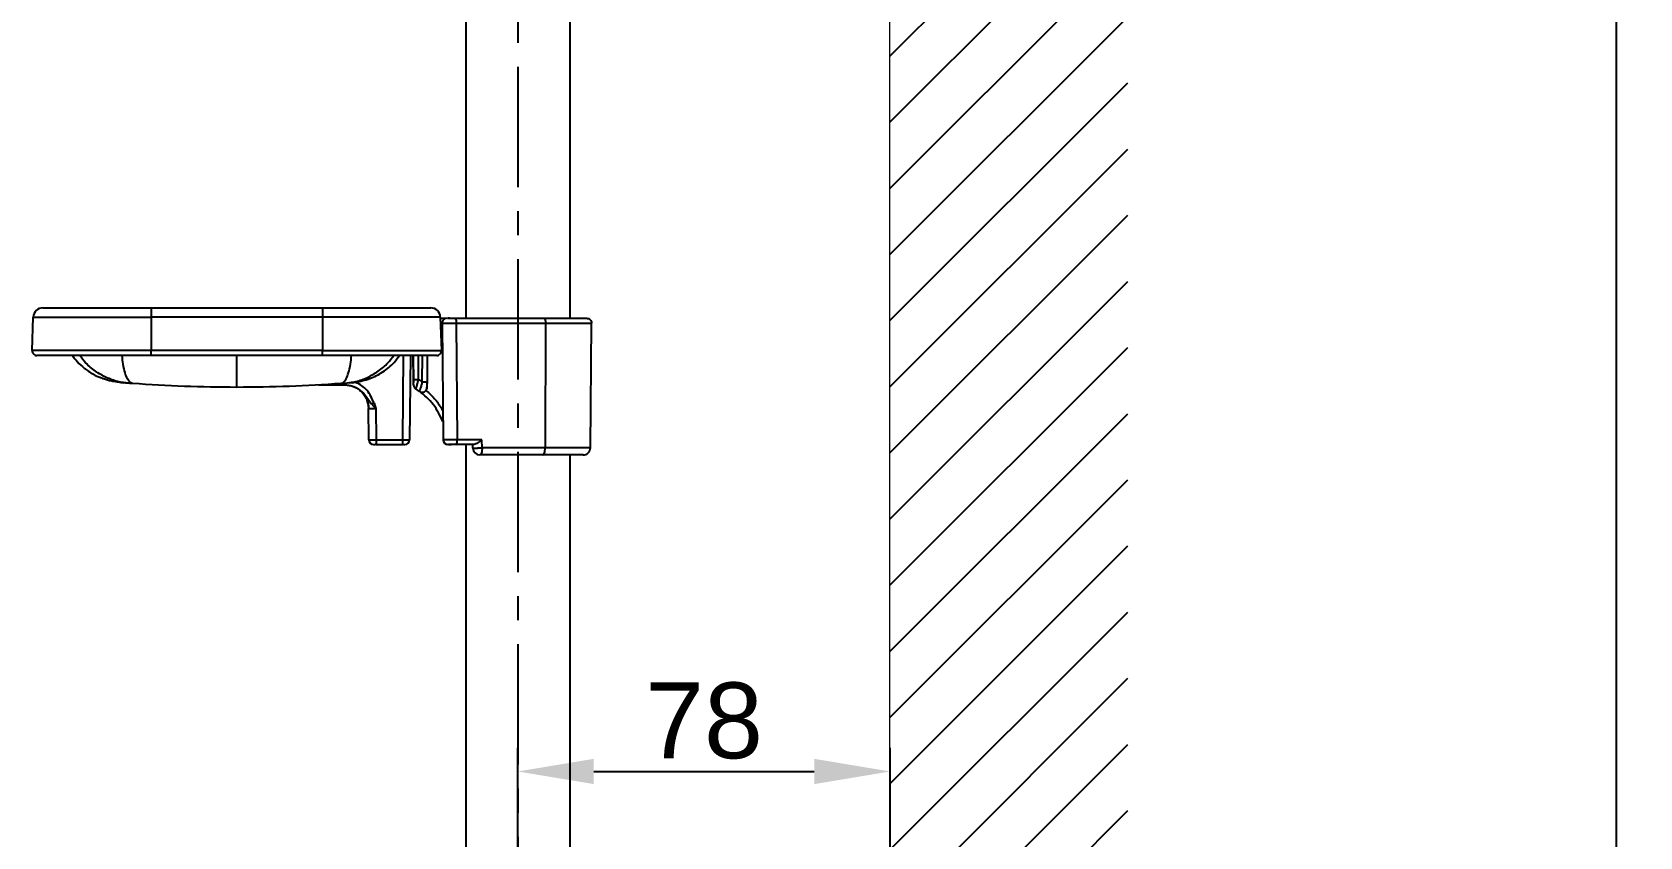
# Model space of a CAD drawing. Header units: millimetres. Extents: x 6110 to 6704, y -2661 to -1821.
# Drawn here: x 6552.2 to 6637, y -2325.3 to -2282.8 of the extents above; entities that cross this region are included whole.
import ezdxf

# ---------------------------------------------------------------- set-up
doc = ezdxf.new("R2010")
doc.units = ezdxf.units.MM
doc.header["$LTSCALE"] = 0.1
doc.linetypes.add('CENTERX2', pattern=[101.6, 63.5, -12.7, 12.7, -12.7])
doc.layers.get('0').update_dxf_attribs({"lineweight": 15})
doc.layers.add('CENTER', color=1, linetype='CENTERX2')
doc.layers.add('hatch', color=2, linetype='Continuous')
doc.layers.add('DIM', color=3, linetype='Continuous', lineweight=9)
doc.styles.get("Standard").update_dxf_attribs({"font": 'arial.ttf'})
doc.dimstyles.new('ISO-25', dxfattribs={"dimtxt": 2.5, "dimasz": 2.5, "dimexe": 1.25, "dimexo": 0.625, "dimtad": 1, "dimlfac": 5, "dimtxsty": 'Standard', "dimcen": 2.5, "dimadec": 0, "dimazin": 0, "dimtfac": 1, "dimtmove": 0, "dimatfit": 3, "dimfxl": 0, "dimarcsym": 0})

# ---------------------------------------------------------------- blocks, each defined once
blk = doc.blocks.new('*D39')
at = {"layer": 'Defpoints', "color": 0}
for p in [(6610.005, -2165.75), (6596.348, -2347.331), (6635.767, -2347.331)]:
    blk.add_point(p, dxfattribs=at)
at = {"layer": 'DIM', "color": 0, "lineweight": -2}
for p, q in [((6610.63, -2165.75), (6637.017, -2165.75)), ((6635.767, -2169.75), (6635.767, -2343.331)), ((6596.973, -2347.331), (6637.017, -2347.331))]:
    blk.add_line(p, q, dxfattribs=at)
at = {"layer": 'DIM', "color": 0}
for points in [[(6635.101, -2169.75), (6636.434, -2169.75), (6635.767, -2165.75)], [(6635.101, -2343.331), (6636.434, -2343.331), (6635.767, -2347.331)]]:
    blk.add_solid(points, dxfattribs=at)
at = {"layer": 'DIM', "color": 0, "insert": (6633.099, -2256.54), "char_height": 4, "attachment_point": 5, "rotation": 90}
blk.add_mtext('730', dxfattribs=at)
blk = doc.blocks.new('*D50')
at = {"layer": 'Defpoints', "color": 0}
for p in [(6597.474, -2321.801), (6577.842, -2347.205), (6597.474, -2347.331)]:
    blk.add_point(p, dxfattribs=at)
at = {"layer": 'DIM', "color": 0, "lineweight": -2}
for p, q in [((6577.842, -2346.58), (6577.842, -2320.551)), ((6597.474, -2346.706), (6597.474, -2320.551)), ((6581.842, -2321.801), (6593.474, -2321.801))]:
    blk.add_line(p, q, dxfattribs=at)
at = {"layer": 'DIM', "color": 0}
for points in [[(6581.842, -2321.134), (6581.842, -2322.467), (6577.842, -2321.801)], [(6593.474, -2321.134), (6593.474, -2322.467), (6597.474, -2321.801)]]:
    blk.add_solid(points, dxfattribs=at)
at = {"layer": 'DIM', "color": 0, "insert": (6587.658, -2319.133), "char_height": 4, "attachment_point": 5}
blk.add_mtext('78', dxfattribs=at)

msp = doc.modelspace()

# ---------------------------------------------------------------- hatches: boundary and pattern name
at = {"layer": 'hatch'}
h = msp.add_hatch(dxfattribs=at)
h.set_pattern_fill('ANSI31', color=256, scale=0.777568)
h.set_pattern_definition([(45, (5809.2703, -2562.4971), (-1.7456907, 1.7456907), [])])
edge = h.paths.add_edge_path()
edge.add_spline(control_points=[(6597.4753, -2327.6311), (6597.5331, -2327.6451), (6597.6353, -2327.6615), (6597.7761, -2327.6615), (6597.8566, -2327.6514), (6597.8936, -2327.6448)], knot_values=[0, 0, 0, 0, 0.4237752, 0.7322165, 1, 1, 1, 1], degree=3, periodic=0)
edge.add_line((6597.5166, -2327.6369), (6597.9333, -2327.6369))
edge.add_arc((6597.7003, -2326.5693), 1.0927, 280.190547, 282.316356, ccw=False)
edge.add_spline(control_points=[(6597.8936, -2327.6448), (6597.8566, -2327.6514), (6597.7761, -2327.6615), (6597.6353, -2327.6615), (6597.5331, -2327.6451), (6597.4753, -2327.6311)], knot_values=[0, 0, 0, 0, 0.2677835, 0.5762248, 1, 1, 1, 1], degree=3, periodic=0)
edge.add_line((6597.4668, -2327.6762), (6597.4668, -2329.6212))
edge.add_line((6597.4668, -2329.6212), (6597.5166, -2329.6212))
edge.add_spline(control_points=[(6597.8936, -2329.6133), (6597.8566, -2329.6067), (6597.7761, -2329.5966), (6597.6353, -2329.5966), (6597.5331, -2329.613), (6597.4753, -2329.627)], knot_values=[0, 0, 0, 0, 0.2677887, 0.5762346, 1, 1, 1, 1], degree=3, periodic=0)
edge.add_line((6600.0995, -2329.4097), (6600.2847, -2329.4097))
edge.add_ellipse((6599.6335, -2328.629), major_axis=(0, -1), ratio=0.6666667, start_angle=218.682187, end_angle=321.317813, ccw=False)
edge.add_line((6598.6491, -2327.6369), (6597.5166, -2327.6369))
edge.add_spline(control_points=[(6597.4753, -2327.6311), (6597.5331, -2327.6451), (6597.6353, -2327.6615), (6597.7761, -2327.6615), (6597.8566, -2327.6514), (6597.8936, -2327.6448)], knot_values=[0, 0, 0, 0, 0.4237752, 0.7322165, 1, 1, 1, 1], degree=3, periodic=0)
edge.add_arc((6597.7003, -2326.5693), 1.0927, 280.190547, 282.316356)
edge.add_line((6597.9333, -2327.6369), (6605.717, -2327.6369))
edge.add_line((6605.717, -2327.6369), (6605.717, -2329.6212))
edge.add_line((6605.717, -2329.6212), (6597.5166, -2329.6212))
edge.add_spline(control_points=[(6597.8936, -2329.6133), (6597.8566, -2329.6067), (6597.7761, -2329.5966), (6597.6353, -2329.5966), (6597.5331, -2329.613), (6597.4753, -2329.627)], knot_values=[0, 0, 0, 0, 0.2677887, 0.5762346, 1, 1, 1, 1], degree=3, periodic=0)
edge.add_line((6597.4753, -2329.627), (6597.4668, -2329.6291))
edge.add_line((6597.4668, -2329.6291), (6597.4668, -2342.6294))
edge.add_line((6597.4668, -2342.6294), (6597.4753, -2342.6314))
edge.add_spline(control_points=[(6597.4753, -2342.6314), (6597.5331, -2342.6454), (6597.6353, -2342.6618), (6597.7761, -2342.6618), (6597.8566, -2342.6518), (6597.8936, -2342.6451)], knot_values=[0, 0, 0, 0, 0.4237752, 0.7322165, 1, 1, 1, 1], degree=3, periodic=0)
edge.add_line((6597.5166, -2342.6372), (6597.9333, -2342.6372))
edge.add_arc((6597.7003, -2341.5697), 1.0927, 280.190547, 282.316356, ccw=False)
edge.add_spline(control_points=[(6597.8936, -2342.6451), (6597.8566, -2342.6518), (6597.7761, -2342.6618), (6597.6353, -2342.6618), (6597.5331, -2342.6454), (6597.4753, -2342.6314)], knot_values=[0, 0, 0, 0, 0.2677835, 0.5762248, 1, 1, 1, 1], degree=3, periodic=0)
edge.add_line((6597.4668, -2342.6765), (6597.4668, -2344.6216))
edge.add_line((6597.4668, -2344.6216), (6597.5166, -2344.6216))
edge.add_spline(control_points=[(6597.8936, -2344.6136), (6597.8566, -2344.607), (6597.7761, -2344.5969), (6597.6353, -2344.5969), (6597.5331, -2344.6133), (6597.4753, -2344.6273)], knot_values=[0, 0, 0, 0, 0.2677887, 0.5762346, 1, 1, 1, 1], degree=3, periodic=0)
edge.add_line((6599.0317, -2344.41), (6599.2169, -2344.41))
edge.add_ellipse((6599.6335, -2343.6294), major_axis=(0, -1), ratio=0.6666667, start_angle=218.682187, end_angle=321.317813, ccw=False)
edge.add_line((6598.6491, -2342.6372), (6597.5166, -2342.6372))
edge.add_spline(control_points=[(6597.4753, -2342.6314), (6597.5331, -2342.6454), (6597.6353, -2342.6618), (6597.7761, -2342.6618), (6597.8566, -2342.6518), (6597.8936, -2342.6451)], knot_values=[0, 0, 0, 0, 0.4237752, 0.7322165, 1, 1, 1, 1], degree=3, periodic=0)
edge.add_arc((6597.7003, -2341.5697), 1.0927, 280.190547, 282.316356)
edge.add_line((6597.9333, -2342.6372), (6605.717, -2342.6372))
edge.add_line((6605.717, -2342.6372), (6605.717, -2344.6216))
edge.add_line((6605.717, -2344.6216), (6597.5166, -2344.6216))
edge.add_spline(control_points=[(6597.8936, -2344.6136), (6597.8566, -2344.607), (6597.7761, -2344.5969), (6597.6353, -2344.5969), (6597.5331, -2344.6133), (6597.4753, -2344.6273)], knot_values=[0, 0, 0, 0, 0.2677887, 0.5762346, 1, 1, 1, 1], degree=3, periodic=0)
edge.add_line((6597.4753, -2344.6273), (6597.4668, -2344.6294))
edge.add_line((6597.4668, -2344.6294), (6597.4668, -2580.4433))
edge.add_line((6597.4668, -2580.4433), (6610.0143, -2580.4433))
edge.add_line((6610.0143, -2580.4433), (6610.0143, -2004.0771))
edge.add_line((6610.0143, -2004.0771), (6597.4668, -2004.0771))
edge.add_line((6597.4668, -2004.0771), (6597.4668, -2327.629))
edge.add_line((6597.4668, -2327.629), (6597.4753, -2327.6311))

# ---------------------------------------------------------------- linework, layer by layer
msp.add_line((6597.4668, -2580.4433), (6597.4668, -2003.4667))
at = {"linetype": 'Continuous', "lineweight": 25}
for p, q in [((6575.0918, -2230.5421), (6575.0918, -2297.8826)), ((6580.5918, -2297.8826), (6580.5918, -2230.5421)), ((6552.2203, -2299.5835), (6552.282, -2297.816)), ((6558.4924, -2297.331), (6558.4924, -2297.816)), ((6558.4924, -2297.331), (6567.5374, -2297.331)), ((6558.4924, -2297.816), (6558.4924, -2299.5835)), ((6567.5374, -2297.816), (6558.4924, -2297.816)), ((6567.5374, -2297.331), (6567.5374, -2297.816)), ((6567.5374, -2297.816), (6567.5374, -2299.5835)), ((6573.7479, -2297.816), (6573.8096, -2299.5835)), ((6573.7502, -2297.8826), (6574.0488, -2297.8826)), ((6574.5151, -2297.8826), (6579.2154, -2297.8826)), ((6573.7591, -2298.136), (6573.8413, -2298.136)), ((6573.8414, -2298.1357), (6573.8413, -2298.1357)), ((6573.8413, -2298.136), (6573.895, -2304.2916)), ((6574.589, -2298.136), (6579.2998, -2298.1355)), ((6574.589, -2298.136), (6574.6427, -2304.2916)), ((6579.2998, -2298.1355), (6579.2782, -2304.7199)), ((6581.6638, -2304.7218), (6581.7213, -2298.1342)), ((6558.4924, -2299.5835), (6552.2203, -2299.5835)), ((6567.5374, -2299.5835), (6558.4924, -2299.5835)), ((6558.4924, -2299.8435), (6558.4924, -2299.5835)), ((6567.5374, -2299.8435), (6567.5374, -2299.5835)), ((6567.5374, -2299.5835), (6573.8096, -2299.5835)), ((6567.5374, -2299.8435), (6558.4924, -2299.8435)), ((6571.7911, -2299.8435), (6571.7528, -2304.2929)), ((6572.1685, -2299.8435), (6572.1296, -2304.2929)), ((6572.3344, -2301.104), (6572.3234, -2299.8435)), ((6572.3234, -2299.8435), (6572.3361, -2301.2929)), ((6572.5747, -2299.8435), (6572.5857, -2301.104)), ((6572.7956, -2301.2389), (6572.8077, -2299.8435)), ((6573.059, -2299.8435), (6573.0468, -2301.2389)), ((6568.6918, -2301.3144), (6568.9751, -2301.2684)), ((6568.705, -2301.3841), (6568.9874, -2301.4308)), ((6568.9772, -2301.2813), (6569.296, -2301.2564)), ((6569.0957, -2301.283), (6569.2787, -2301.26)), ((6572.3368, -2301.3804), (6572.3448, -2301.441)), ((6572.5857, -2301.104), (6572.7956, -2301.2389)), ((6567.3306, -2301.4013), (6567.3807, -2301.4013)), ((6567.3807, -2301.4013), (6567.3807, -2301.4013)), ((6567.3808, -2301.4013), (6568.7156, -2301.4013)), ((6567.3808, -2301.4013), (6568.7097, -2301.4013)), ((6569.8748, -2302.2064), (6569.9121, -2302.3071)), ((6572.3448, -2301.441), (6572.3448, -2301.4604)), ((6572.6423, -2301.7426), (6572.4504, -2301.608)), ((6572.6449, -2301.735), (6572.6884, -2301.7678)), ((6573.0443, -2301.5278), (6573.0341, -2301.586)), ((6573.0441, -2301.5438), (6573.0367, -2301.6019)), ((6573.0368, -2301.602), (6573.037, -2301.5865)), ((6569.9307, -2302.3755), (6569.9659, -2302.6466)), ((6569.9659, -2302.6466), (6569.9799, -2302.645)), ((6569.9802, -2304.2929), (6569.9659, -2302.6466)), ((6570.2562, -2302.5598), (6570.1115, -2302.4033)), ((6570.2527, -2302.3546), (6570.3131, -2302.5424)), ((6570.2562, -2302.5598), (6570.3131, -2302.5424)), ((6570.3426, -2302.6466), (6570.2562, -2302.5598)), ((6570.3131, -2302.5424), (6570.3427, -2302.6466)), ((6570.3427, -2302.6466), (6570.3571, -2304.2929)), ((6570.3571, -2304.2929), (6571.7528, -2304.2929)), ((6570.3571, -2304.2929), (6570.3571, -2304.5419)), ((6570.3571, -2304.5419), (6571.7528, -2304.5419)), ((6571.7528, -2304.523), (6571.7528, -2304.5419)), ((6571.7979, -2304.5419), (6571.7528, -2304.5419)), ((6574.5689, -2304.5407), (6574.2239, -2304.5407)), ((6574.5689, -2304.5407), (6574.5956, -2304.5227)), ((6575.5334, -2304.5407), (6574.5689, -2304.5407)), ((6575.9373, -2304.2916), (6574.6427, -2304.2916)), ((6575.0918, -2304.5407), (6575.0918, -2344.006)), ((6575.4649, -2304.7297), (6575.4583, -2304.5407)), ((6575.9522, -2304.7199), (6575.9373, -2304.2916)), ((6579.2782, -2304.7199), (6575.9522, -2304.7199)), ((6579.1514, -2305.0935), (6575.8415, -2305.0935)), ((6580.5918, -2344.006), (6580.5918, -2305.0935))]:
    msp.add_line(p, q, dxfattribs=at)
at = {"linetype": 'Continuous', "lineweight": 25, "flags": 128}
msp.add_lwpolyline([(6574.5151, -2297.8826), (6574.5296, -2297.8875), (6574.5435, -2297.9019), (6574.5564, -2297.9254), (6574.5676, -2297.9569), (6574.5767, -2297.9954), (6574.5835, -2298.0392), (6574.5877, -2298.0867), (6574.589, -2298.136)], dxfattribs=at)
at = {"linetype": 'Continuous', "lineweight": 25}
for centre, radius, start, end in [((6552.7842, -2297.8335), 0.5025, 90.00631, 177.996412), ((6573.2457, -2297.8335), 0.5025, 1.998843, 90.003937), ((6552.4714, -2299.5923), 0.2513, 177.999923, 270), ((6573.5585, -2299.5923), 0.2513, 269.991695, 2), ((6570.2315, -2304.2907), 0.2513, 180.499997, 269.999995), ((6571.8784, -2304.2907), 0.2513, 269.999999, 359.5), ((6574.1463, -2304.2894), 0.2513, 180.499981, 269.999555), ((6575.8415, -2304.7166), 0.3769, 182, 270)]:
    msp.add_arc(centre, radius, start, end, dxfattribs=at)
for points, knots in [([(6552.282, -2297.816), (6552.3051, -2297.816), (6552.3513, -2297.816), (6552.7206, -2297.816), (6553.2946, -2297.816), (6554.0729, -2297.816), (6555.0198, -2297.816), (6556.1005, -2297.816), (6557.273, -2297.816), (6558.086, -2297.816), (6558.4924, -2297.816)], [0, 0, 0, 0, 0.1250001, 0.2499997, 0.3749997, 0.5, 0.6250001, 0.7499999, 0.8749999, 1, 1, 1, 1]), ([(6552.7841, -2297.331), (6552.8027, -2297.331), (6552.8408, -2297.331), (6553.1584, -2297.331), (6553.6851, -2297.331), (6554.4274, -2297.331), (6555.1908, -2297.331), (6555.8621, -2297.331), (6556.5483, -2297.331), (6557.4272, -2297.331), (6558.1443, -2297.331), (6558.4924, -2297.331)], [0, 0, 0, 0, 0.116497, 0.2399719, 0.36858, 0.4999173, 0.631255, 0.6956339, 0.7600277, 0.8835031, 1, 1, 1, 1]), ([(6567.5374, -2297.331), (6567.8856, -2297.331), (6568.6028, -2297.331), (6569.6666, -2297.331), (6570.6896, -2297.331), (6571.6025, -2297.331), (6572.2223, -2297.331), (6572.6148, -2297.331), (6572.9258, -2297.331), (6573.1893, -2297.331), (6573.2272, -2297.331), (6573.2457, -2297.331)], [0, 0, 0, 0, 0.11649679, 0.23997172, 0.36858003, 0.49991773, 0.63125487, 0.69563393, 0.76002821, 0.88350325, 1, 1, 1, 1]), ([(6573.7479, -2297.816), (6573.7248, -2297.816), (6573.6785, -2297.816), (6573.3093, -2297.816), (6572.7353, -2297.816), (6571.957, -2297.816), (6571.0101, -2297.816), (6569.9294, -2297.816), (6568.7568, -2297.816), (6567.9439, -2297.816), (6567.5374, -2297.816)], [0, 0, 0, 0, 0.1250001, 0.2499996, 0.3749996, 0.4999999, 0.625, 0.7499999, 0.8749999, 1, 1, 1, 1]), ([(6574.0925, -2297.8826), (6574.0594, -2297.8864), (6573.9932, -2297.894), (6573.9099, -2297.9528), (6573.8519, -2298.0366), (6573.8448, -2298.1029), (6573.8413, -2298.136)], [0, 0, 0, 0, 0.2499995, 0.4999993, 0.7499967, 1, 1, 1, 1]), ([(6574.1266, -2297.8826), (6574.1269, -2297.8826), (6574.1359, -2297.8826), (6574.1683, -2297.8826), (6574.223, -2297.8826), (6574.2898, -2297.8826), (6574.3632, -2297.8826), (6574.4403, -2297.8826), (6574.49, -2297.8826), (6574.5151, -2297.8826)], [0, 0, 0, 0, 0.0069374, 0.172201, 0.3375887, 0.5026835, 0.6682493, 0.8325129, 1, 1, 1, 1]), ([(6574.5424, -2297.9003), (6574.4932, -2297.8974), (6574.3978, -2297.8919), (6574.2689, -2297.8864), (6574.1713, -2297.883), (6574.1413, -2297.8827), (6574.1268, -2297.8826)], [0, 0, 0, 0, 0.27356065, 0.53139626, 0.77346683, 1, 1, 1, 1]), ([(6579.2154, -2297.8826), (6579.2262, -2297.8863), (6579.2478, -2297.8939), (6579.2739, -2297.9521), (6579.2951, -2298.0359), (6579.2983, -2298.1023), (6579.2998, -2298.1355)], [0, 0, 0, 0, 0.2489741, 0.4982379, 0.7497878, 1, 1, 1, 1]), ([(6579.2154, -2297.8826), (6579.535, -2297.8826), (6580.1741, -2297.8826), (6580.893, -2297.8826), (6581.3781, -2297.8826), (6581.4394, -2297.8826), (6581.47, -2297.8826)], [0, 0, 0, 0, 0.25, 0.4999998, 0.7499991, 1, 1, 1, 1]), ([(6581.47, -2297.8826), (6581.503, -2297.8864), (6581.569, -2297.894), (6581.6521, -2297.9523), (6581.7102, -2298.0356), (6581.7176, -2298.1016), (6581.7213, -2298.1346)], [0, 0, 0, 0, 0.2500001, 0.4999949, 0.7500012, 1, 1, 1, 1]), ([(6573.8413, -2298.136), (6573.8446, -2298.136), (6573.851, -2298.136), (6573.9012, -2298.136), (6573.9757, -2298.1361), (6574.0726, -2298.1361), (6574.1871, -2298.1361), (6574.3156, -2298.136), (6574.4535, -2298.136), (6574.5435, -2298.136), (6574.589, -2298.136)], [0, 0, 0, 0, 0.1291199, 0.2554504, 0.3789905, 0.4997399, 0.6204211, 0.744025, 0.8705506, 1, 1, 1, 1]), ([(6579.2998, -2298.1355), (6579.6429, -2298.1354), (6580.329, -2298.1352), (6581.1013, -2298.135), (6581.6225, -2298.1348), (6581.6883, -2298.1346), (6581.7213, -2298.1346)], [0, 0, 0, 0, 0.2499998, 0.5000001, 0.7500003, 1, 1, 1, 1]), ([(6558.4924, -2299.8435), (6558.1252, -2299.8435), (6557.3688, -2299.8435), (6556.4418, -2299.8435), (6555.718, -2299.8435), (6555.0099, -2299.8435), (6554.2044, -2299.8435), (6553.5508, -2299.8435), (6553.1368, -2299.8435), (6552.8087, -2299.8435), (6552.5309, -2299.8435), (6552.4908, -2299.8435), (6552.4714, -2299.8435)], [0, 0, 0, 0, 0.11647744, 0.23993204, 0.30430137, 0.3686841, 0.50000027, 0.63131587, 0.69568487, 0.76006794, 0.88352292, 1, 1, 1, 1]), ([(6554.3451, -2299.8435), (6554.4276, -2299.9581), (6554.6067, -2300.2069), (6554.9131, -2300.4746), (6555.1447, -2300.6463), (6555.2788, -2300.7341), (6555.353, -2300.7798), (6555.4239, -2300.8211), (6555.5281, -2300.8784), (6555.6759, -2300.9512), (6555.8533, -2301.0255), (6556.0501, -2301.0932), (6556.2615, -2301.1515), (6556.4946, -2301.2017), (6556.7584, -2301.2458), (6556.9502, -2301.2689), (6557.0526, -2301.2813)], [0, 0, 0, 0, 0.0406055, 0.0881352, 0.1160526, 0.1243143, 0.1335745, 0.1450271, 0.1592641, 0.1971499, 0.2685839, 0.3647057, 0.4858221, 0.6320524, 0.8034431, 1, 1, 1, 1]), ([(6557.3381, -2301.3144), (6557.1357, -2301.2889), (6556.7209, -2301.2366), (6556.114, -2301.0189), (6555.5414, -2300.6849), (6555.0648, -2300.291), (6554.8328, -2299.9761), (6554.7352, -2299.8435)], [0, 0, 0, 0, 0.19794475, 0.40576324, 0.62130047, 0.84058292, 1, 1, 1, 1]), ([(6557.5252, -2301.3282), (6557.4767, -2301.3136), (6557.377, -2301.2836), (6557.2397, -2301.088), (6557.118, -2300.7665), (6557.0208, -2300.3526), (6556.9819, -2300.0043), (6556.964, -2299.8435)], [0, 0, 0, 0, 0.1913457, 0.3930256, 0.6028724, 0.8166774, 1, 1, 1, 1]), ([(6563.0149, -2301.5269), (6563.0149, -2301.5157), (6563.0149, -2301.4926), (6563.0149, -2301.3029), (6563.0149, -2300.9872), (6563.0149, -2300.5403), (6563.015, -2300.1452), (6563.015, -2299.8888), (6563.015, -2299.8435)], [0, 0, 0, 0, 0.1774704, 0.3647475, 0.5597961, 0.7586104, 0.9574238, 1, 1, 1, 1]), ([(6573.5585, -2299.8435), (6573.539, -2299.8435), (6573.499, -2299.8435), (6573.2211, -2299.8435), (6572.8931, -2299.8435), (6572.4791, -2299.8435), (6571.8254, -2299.8435), (6571.02, -2299.8435), (6570.3119, -2299.8435), (6569.5881, -2299.8435), (6568.661, -2299.8435), (6567.9046, -2299.8435), (6567.5374, -2299.8435)], [0, 0, 0, 0, 0.1164775, 0.2399322, 0.3043013, 0.3686838, 0.4999997, 0.6313156, 0.6956849, 0.7600679, 0.8835224, 1, 1, 1, 1]), ([(6568.5047, -2301.3282), (6568.5532, -2301.3136), (6568.6529, -2301.2836), (6568.7902, -2301.088), (6568.9119, -2300.7665), (6569.0091, -2300.3526), (6569.048, -2300.0043), (6569.0659, -2299.8435)], [0, 0, 0, 0, 0.1913459, 0.3930281, 0.602871, 0.8166789, 1, 1, 1, 1]), ([(6568.9751, -2301.2684), (6569.0821, -2301.2538), (6569.4011, -2301.2102), (6569.9154, -2301.0169), (6570.4885, -2300.6854), (6570.965, -2300.2909), (6571.197, -2299.976), (6571.2947, -2299.8435)], [0, 0, 0, 0, 0.1156281, 0.3447489, 0.582424, 0.8242386, 1, 1, 1, 1]), ([(6569.2787, -2301.2601), (6569.5326, -2301.2058), (6570.0409, -2301.0971), (6570.7301, -2300.725), (6571.2675, -2300.3063), (6571.5099, -2299.9694), (6571.6004, -2299.8435)], [0, 0, 0, 0, 0.2775533, 0.5555702, 0.8340263, 1, 1, 1, 1]), ([(6557.3381, -2301.3144), (6557.2109, -2301.3046), (6556.9565, -2301.285), (6556.9202, -2301.282), (6556.9021, -2301.2804)], [0, 0, 0, 0, 0.4998881, 1, 1, 1, 1]), ([(6557.5252, -2301.3282), (6557.5009, -2301.3264), (6557.4526, -2301.3229), (6557.394, -2301.3186), (6557.3515, -2301.3154), (6557.3425, -2301.3147), (6557.3381, -2301.3144)], [0, 0, 0, 0, 0.2549664, 0.5066942, 0.7546911, 1, 1, 1, 1]), ([(6563.0149, -2301.5269), (6562.0897, -2301.5183), (6560.2405, -2301.5011), (6558.4299, -2301.3858), (6557.5252, -2301.3282)], [0, 0, 0, 0, 0.5003152, 1, 1, 1, 1]), ([(6568.5047, -2301.3282), (6567.6, -2301.3858), (6565.7894, -2301.5011), (6563.9401, -2301.5183), (6563.0149, -2301.5269)], [0, 0, 0, 0, 0.4996851, 1, 1, 1, 1]), ([(6568.6918, -2301.3144), (6568.6873, -2301.3147), (6568.6784, -2301.3154), (6568.6358, -2301.3186), (6568.5773, -2301.3229), (6568.529, -2301.3264), (6568.5047, -2301.3282)], [0, 0, 0, 0, 0.2452866, 0.4933133, 0.7450431, 1, 1, 1, 1]), ([(6568.7156, -2301.3126), (6568.7156, -2301.3256), (6568.7156, -2301.3515), (6568.7156, -2301.3749), (6568.7156, -2301.3822), (6568.7156, -2301.3841)], [0, 0, 0, 0, 0.4260572, 0.8520956, 1, 1, 1, 1]), ([(6568.7156, -2301.3841), (6568.7156, -2301.3883), (6568.7156, -2301.3992), (6568.7156, -2301.4005), (6568.7156, -2301.4013)], [0, 0, 0, 0, 0.3949814, 1, 1, 1, 1]), ([(6570.2527, -2302.3546), (6570.1503, -2302.122), (6569.9966, -2301.7727), (6569.6196, -2301.4253), (6569.3923, -2301.3152), (6569.2787, -2301.2601)], [0, 0, 0, 0, 0.49905873, 0.74954116, 1, 1, 1, 1]), ([(6572.3344, -2301.104), (6572.3382, -2301.1043), (6572.3458, -2301.1048), (6572.4039, -2301.105), (6572.4869, -2301.1048), (6572.5527, -2301.1043), (6572.5857, -2301.104)], [0, 0, 0, 0, 0.24998634, 0.49999294, 0.74999422, 1, 1, 1, 1]), ([(6572.337, -2301.4002), (6572.337, -2301.3991), (6572.337, -2301.3971), (6572.3368, -2301.3768), (6572.3365, -2301.3463), (6572.3361, -2301.2939), (6572.3354, -2301.2123), (6572.3347, -2301.1402), (6572.3344, -2301.104)], [0, 0, 0, 0, 0.1236834, 0.2503006, 0.3725997, 0.5008058, 0.7500204, 1, 1, 1, 1]), ([(6572.5857, -2301.104), (6572.5698, -2301.1665), (6572.538, -2301.2925), (6572.5007, -2301.4309), (6572.4765, -2301.5178), (6572.4616, -2301.5704), (6572.4563, -2301.5885), (6572.4536, -2301.5975)], [0, 0, 0, 0, 0.2753721, 0.5553506, 0.7005764, 0.8492503, 1, 1, 1, 1]), ([(6572.7956, -2301.2389), (6572.7778, -2301.3007), (6572.7419, -2301.4256), (6572.6997, -2301.5636), (6572.6723, -2301.6509), (6572.6551, -2301.7043), (6572.649, -2301.7228), (6572.6459, -2301.7321)], [0, 0, 0, 0, 0.27366667, 0.5529297, 0.69803387, 0.84733416, 1, 1, 1, 1]), ([(6572.7956, -2301.2389), (6572.8285, -2301.2391), (6572.8943, -2301.2397), (6572.9774, -2301.2399), (6573.0355, -2301.2397), (6573.043, -2301.2392), (6573.0468, -2301.2389)], [0, 0, 0, 0, 0.2500011, 0.5000022, 0.7499955, 1, 1, 1, 1]), ([(6573.0468, -2301.2389), (6573.0465, -2301.2756), (6573.0458, -2301.3491), (6573.0451, -2301.4324), (6573.0446, -2301.4874), (6573.0445, -2301.507), (6573.0444, -2301.5166)], [0, 0, 0, 0, 0.3339517, 0.6676169, 0.8385371, 1, 1, 1, 1]), ([(6568.7097, -2301.4013), (6568.8689, -2301.4184), (6569.1113, -2301.4444), (6569.4029, -2301.6), (6569.6384, -2301.7929), (6569.7958, -2301.9865), (6569.8478, -2302.1327), (6569.8537, -2302.1493)], [0, 0, 0, 0, 0.3289192, 0.5009709, 0.6775872, 0.9634218, 1, 1, 1, 1]), ([(6568.9798, -2301.4303), (6568.9878, -2301.4316), (6569.0438, -2301.4409), (6569.1232, -2301.4669), (6569.2598, -2301.5197), (6569.3747, -2301.5781), (6569.4564, -2301.6382), (6569.4803, -2301.6558)], [0, 0, 0, 0, 0.0441696, 0.3070781, 0.4498725, 0.8391838, 1, 1, 1, 1]), ([(6569.4803, -2301.6558), (6569.4954, -2301.6663), (6569.6327, -2301.7619), (6569.8478, -2302.0232), (6570.0206, -2302.2723), (6570.1115, -2302.4033)], [0, 0, 0, 0, 0.0554013, 0.5032237, 1, 1, 1, 1]), ([(6569.4811, -2301.6547), (6569.487, -2301.6604), (6569.5251, -2301.6973), (6569.5836, -2301.7561), (6569.6331, -2301.8058)], [0, 0, 0, 0, 0.1545087, 1, 1, 1, 1]), ([(6569.6231, -2301.8083), (6569.7229, -2301.9208), (6569.8635, -2302.0794), (6569.8943, -2302.2843), (6569.9032, -2302.3438)], [0, 0, 0, 0, 0.7096124, 1, 1, 1, 1]), ([(6569.8921, -2302.2331), (6569.9143, -2302.3039), (6569.9575, -2302.4415), (6569.9681, -2302.5855), (6569.9732, -2302.6555)], [0, 0, 0, 0, 0.5141868, 1, 1, 1, 1]), ([(6572.337, -2301.4002), (6572.3384, -2301.4205), (6572.3411, -2301.4602), (6572.3578, -2301.4963), (6572.366, -2301.5139)], [0, 0, 0, 0, 0.5119721, 1, 1, 1, 1]), ([(6572.3448, -2301.4598), (6572.3448, -2301.4599), (6572.3474, -2301.4807), (6572.3666, -2301.5192), (6572.4012, -2301.5708), (6572.4342, -2301.5957), (6572.4504, -2301.608)], [0, 0, 0, 0, 0.0022236, 0.3381649, 0.6740962, 1, 1, 1, 1]), ([(6572.3448, -2301.46), (6572.349, -2301.4757), (6572.354, -2301.4941), (6572.3634, -2301.5087), (6572.3648, -2301.5109)], [0, 0, 0, 0, 0.8543361, 1, 1, 1, 1]), ([(6572.3632, -2301.5096), (6572.375, -2301.5294), (6572.3992, -2301.5701), (6572.4352, -2301.5883), (6572.4536, -2301.5976)], [0, 0, 0, 0, 0.4867556, 1, 1, 1, 1]), ([(6572.4117, -2301.5704), (6572.4134, -2301.5722), (6572.4258, -2301.5851), (6572.4414, -2301.5922), (6572.4548, -2301.5984)], [0, 0, 0, 0, 0.14125229, 1, 1, 1, 1]), ([(6572.4536, -2301.5975), (6572.4536, -2301.5977), (6572.4505, -2301.6085), (6572.4504, -2301.6083), (6572.4504, -2301.608)], [0, 0, 0, 0, 0.01006959, 1, 1, 1, 1]), ([(6572.6459, -2301.7321), (6572.6459, -2301.7322), (6572.6423, -2301.7434), (6572.6423, -2301.743), (6572.6423, -2301.7426)], [0, 0, 0, 0, 0.0059878, 1, 1, 1, 1]), ([(6572.6438, -2301.7305), (6572.668, -2301.7467), (6572.7144, -2301.7776), (6572.7926, -2301.7898), (6572.8576, -2301.7809), (6572.909, -2301.7587), (6572.9538, -2301.7257), (6572.9991, -2301.6739), (6573.036, -2301.6008), (6573.0416, -2301.5448), (6573.0444, -2301.5163)], [0, 0, 0, 0, 0.1524362, 0.2921437, 0.4058963, 0.4894467, 0.5831585, 0.7070327, 0.8507875, 1, 1, 1, 1]), ([(6573.8867, -2303.3325), (6573.7358, -2303.0208), (6573.4344, -2302.3978), (6572.9075, -2301.949), (6572.6442, -2301.7247)], [0, 0, 0, 0, 0.5002843, 1, 1, 1, 1]), ([(6572.9917, -2301.6797), (6573.1637, -2301.8379), (6573.5078, -2302.1544), (6573.757, -2302.5499), (6573.8816, -2302.7477)], [0, 0, 0, 0, 0.5000231, 1, 1, 1, 1]), ([(6569.9799, -2302.645), (6569.9834, -2302.6444), (6569.9937, -2302.6426), (6570.071, -2302.6421), (6570.1942, -2302.6429), (6570.2931, -2302.6453), (6570.3426, -2302.6466)], [0, 0, 0, 0, 0.1453433, 0.4302031, 0.715051, 1, 1, 1, 1]), ([(6570.1115, -2302.4033), (6570.1332, -2302.3959), (6570.1765, -2302.3811), (6570.2273, -2302.3634), (6570.2527, -2302.3546)], [0, 0, 0, 0, 0.5000063, 1, 1, 1, 1]), ([(6569.9802, -2304.2929), (6569.9859, -2304.2932), (6569.9972, -2304.294), (6570.0844, -2304.2943), (6570.209, -2304.294), (6570.3077, -2304.2932), (6570.3571, -2304.2929)], [0, 0, 0, 0, 0.250002, 0.5000086, 0.750003, 1, 1, 1, 1]), ([(6570.2315, -2304.5419), (6570.2332, -2304.5419), (6570.2365, -2304.5419), (6570.2573, -2304.5419), (6570.2674, -2304.5419)], [0, 0, 0, 0, 0.50829, 1, 1, 1, 1]), ([(6570.268, -2304.5419), (6570.2694, -2304.5417), (6570.2725, -2304.5414), (6570.2907, -2304.5381), (6570.3193, -2304.5327), (6570.3454, -2304.5274), (6570.3591, -2304.5245)], [0, 0, 0, 0, 0.2116147, 0.4482848, 0.7109003, 1, 1, 1, 1]), ([(6571.7528, -2304.2929), (6571.8021, -2304.2932), (6571.9009, -2304.294), (6572.0255, -2304.2943), (6572.1126, -2304.294), (6572.124, -2304.2932), (6572.1296, -2304.2929)], [0, 0, 0, 0, 0.2499998, 0.4999938, 0.7499984, 1, 1, 1, 1]), ([(6571.7528, -2304.2929), (6571.7528, -2304.3254), (6571.7528, -2304.3905), (6571.7528, -2304.4753), (6571.7528, -2304.5071), (6571.7528, -2304.523)], [0, 0, 0, 0, 0.3333279, 0.6666706, 1, 1, 1, 1]), ([(6571.7528, -2304.5245), (6571.7663, -2304.5274), (6571.7922, -2304.5327), (6571.8203, -2304.5381), (6571.8381, -2304.5414), (6571.841, -2304.5417), (6571.8423, -2304.5419)], [0, 0, 0, 0, 0.2890835, 0.551715, 0.7884071, 1, 1, 1, 1]), ([(6571.8417, -2304.5419), (6571.8522, -2304.5419), (6571.8733, -2304.5419), (6571.8767, -2304.5419), (6571.8784, -2304.5419)], [0, 0, 0, 0, 0.499318, 1, 1, 1, 1]), ([(6574.6427, -2304.2916), (6574.5961, -2304.2919), (6574.5046, -2304.2923), (6574.3656, -2304.2928), (6574.2387, -2304.2931), (6574.1267, -2304.2932), (6574.0315, -2304.2931), (6573.9568, -2304.2928), (6573.9051, -2304.2923), (6573.8984, -2304.2919), (6573.895, -2304.2916)], [0, 0, 0, 0, 0.132549, 0.2600655, 0.3825483, 0.4999938, 0.6176352, 0.7401845, 0.8676422, 1, 1, 1, 1]), ([(6574.1802, -2304.5407), (6574.1704, -2304.5407), (6574.1504, -2304.5407), (6574.1477, -2304.5407), (6574.1463, -2304.5407)], [0, 0, 0, 0, 0.4885802, 1, 1, 1, 1]), ([(6574.1805, -2304.5407), (6574.1951, -2304.5406), (6574.2253, -2304.5403), (6574.3229, -2304.5371), (6574.4515, -2304.5318), (6574.5467, -2304.5263), (6574.5957, -2304.5235)], [0, 0, 0, 0, 0.22680138, 0.46892749, 0.72659324, 1, 1, 1, 1]), ([(6574.5956, -2304.5227), (6574.5961, -2304.5224), (6574.6059, -2304.5161), (6574.6218, -2304.4699), (6574.6392, -2304.3903), (6574.6415, -2304.3245), (6574.6427, -2304.2916)], [0, 0, 0, 0, 0.015719, 0.3438256, 0.6719175, 1, 1, 1, 1]), ([(6575.4649, -2304.7297), (6575.4669, -2304.7302), (6575.4709, -2304.7313), (6575.5025, -2304.7318), (6575.5511, -2304.7316), (6575.6158, -2304.7305), (6575.6927, -2304.7287), (6575.7776, -2304.7262), (6575.8664, -2304.7232), (6575.9236, -2304.721), (6575.9522, -2304.7199)], [0, 0, 0, 0, 0.12499893, 0.24999431, 0.37499821, 0.4999983, 0.62499758, 0.74999828, 0.87499973, 1, 1, 1, 1]), ([(6575.9373, -2304.2916), (6575.9075, -2304.3186), (6575.8461, -2304.3741), (6575.7346, -2304.4524), (6575.64, -2304.5094), (6575.5714, -2304.5368), (6575.5457, -2304.5394), (6575.5336, -2304.5407)], [0, 0, 0, 0, 0.2308905, 0.4759599, 0.7692131, 0.8912911, 1, 1, 1, 1]), ([(6575.9522, -2304.7199), (6575.9505, -2304.7689), (6575.9469, -2304.867), (6575.9213, -2304.9904), (6575.8848, -2305.0766), (6575.8559, -2305.0878), (6575.8415, -2305.0935)], [0, 0, 0, 0, 0.2499956, 0.4999966, 0.7500015, 1, 1, 1, 1]), ([(6579.1514, -2305.0935), (6579.1672, -2305.0879), (6579.1989, -2305.0767), (6579.2395, -2304.9904), (6579.2691, -2304.867), (6579.2752, -2304.7689), (6579.2782, -2304.7199)], [0, 0, 0, 0, 0.2500049, 0.5000103, 0.7500066, 1, 1, 1, 1]), ([(6581.6638, -2304.7199), (6581.6314, -2304.7199), (6581.5665, -2304.7199), (6581.053, -2304.7199), (6580.2922, -2304.7199), (6579.6162, -2304.7199), (6579.2782, -2304.7199)], [0, 0, 0, 0, 0.2500001, 0.4999999, 0.7499994, 1, 1, 1, 1]), ([(6581.2869, -2305.0935), (6581.336, -2305.0879), (6581.4342, -2305.0767), (6581.5584, -2304.9904), (6581.6457, -2304.867), (6581.6578, -2304.7689), (6581.6638, -2304.7199)], [0, 0, 0, 0, 0.2500003, 0.4999984, 0.7499985, 1, 1, 1, 1]), ([(6581.2869, -2305.0935), (6581.2579, -2305.0935), (6581.1999, -2305.0935), (6580.7405, -2305.0935), (6580.0597, -2305.0935), (6579.4542, -2305.0935), (6579.1514, -2305.0935)], [0, 0, 0, 0, 0.2500009, 0.4999999, 0.7499996, 1, 1, 1, 1])]:
    msp.add_open_spline(points, degree=3, knots=knots, dxfattribs=at)
at = {"layer": 'CENTER'}
msp.add_line((6577.8418, -2071.2476), (6577.8418, -2347.331), dxfattribs=at)

# ---------------------------------------------------------------- dimensions: what is measured, and where the dimension line sits
at = {"layer": 'DIM'}
dim = msp.add_linear_dim(base=(6635.7674, -2347.331), p1=(6610.0048, -2165.7496), p2=(6596.3479, -2347.331), angle=90, text='730', dimstyle='ISO-25', override={"dimtxt": 4, "dimasz": 4, "dimlfac": 4, "dimadec": 1, "dimfxl": 1.25}, dxfattribs=at)
dim.commit()
dim.dimension.update_dxf_attribs({"geometry": '*D39', "text_midpoint": (6633.0988, -2256.5403)})
dim = msp.add_linear_dim(base=(6597.4737, -2321.8006), p1=(6577.8418, -2347.2049), p2=(6597.4737, -2347.331), text='78', dimstyle='ISO-25', override={"dimtxt": 4, "dimasz": 4, "dimlfac": 4, "dimadec": 1, "dimfxl": 1.25}, dxfattribs=at)
dim.commit()
dim.dimension.update_dxf_attribs({"geometry": '*D50', "text_midpoint": (6587.6578, -2319.1333)})

doc.saveas('drawing.dxf')
